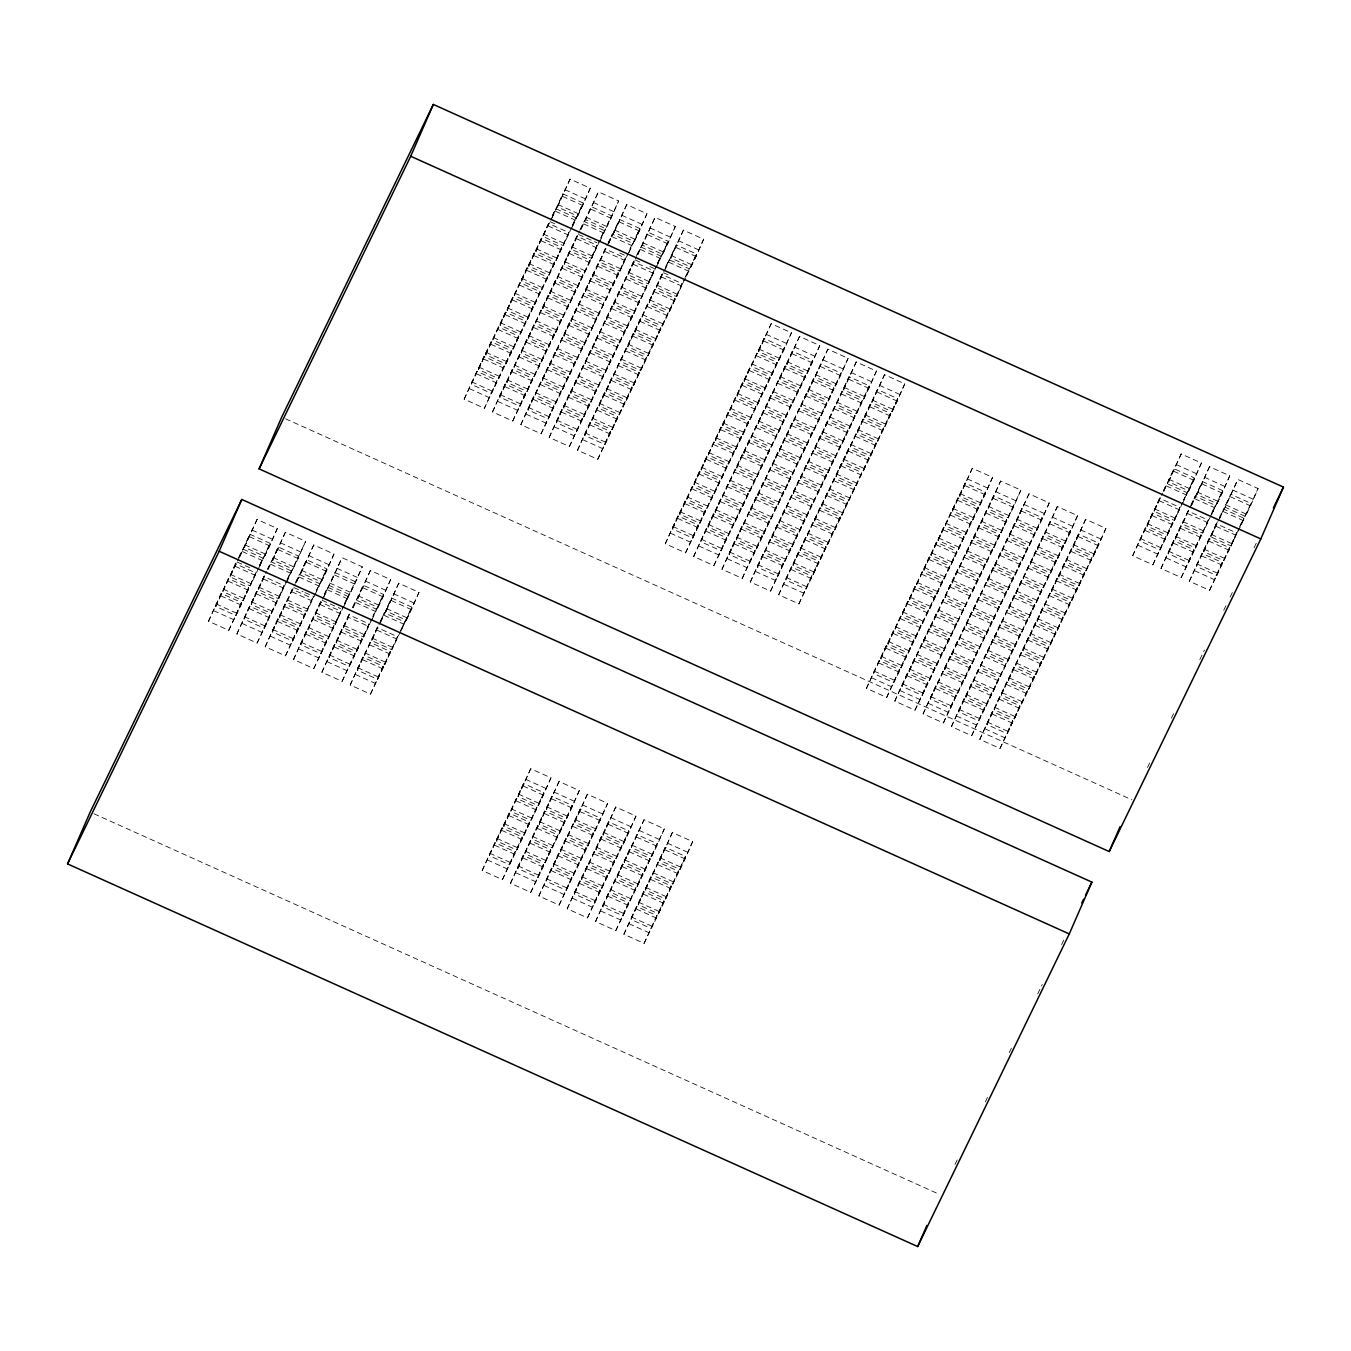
<?xml version="1.0" encoding="UTF-8"?>
<svg xmlns="http://www.w3.org/2000/svg" width="1351" height="1351" viewBox="0 0 1351 1351"><rect width="100%" height="100%" fill="white"/><g stroke="black" fill="none" stroke-linecap="round" stroke-linejoin="round"><path stroke-width="0.75" stroke-dasharray="5 3.75" d="M208.527 621.207L221.192 593.376L241.441 602.495L233.892 619.771L228.775 630.326L208.527 621.207L221.192 593.376M215.704 606.43L228.37 578.6L248.618 587.702L241.069 604.978L235.952 615.532L215.704 606.43L235.547 563.806L255.778 572.925L243.112 600.756L222.881 591.637L235.547 563.806M258.767 567.724L250.29 585.962L230.042 576.86L237.59 559.584M230.042 576.86L238.519 558.622M239.363 556.696L242.707 549.03L262.955 558.132L259.595 565.816M238.891 558.233L249.884 534.236L270.116 543.338L258.311 569.413M239.769 556.781L249.884 534.236M244.379 547.273L257.045 519.443L277.293 528.562L269.744 545.838L264.627 556.392L244.379 547.273L257.045 519.443M228.775 630.326L241.441 602.495M235.952 615.532L248.618 587.702M243.112 600.756L257.838 568.687M259.966 565.427L270.116 543.338M264.627 556.392L277.293 528.562M236.864 633.974L249.53 606.143L269.778 615.245L262.229 632.521L257.112 643.076L236.864 633.974L256.707 591.35L276.955 600.469L264.289 628.299L244.041 619.18L256.707 591.35M251.218 604.404L263.884 576.556L284.115 585.675L276.567 602.951L271.45 613.506L251.218 604.404L263.884 576.556M287.104 580.491L278.627 598.729L258.379 589.61L265.927 572.334M258.379 589.61L266.856 571.372M267.701 569.447L278.222 546.986L298.453 556.105L287.476 580.103M268.106 569.548L278.222 546.986M272.716 560.04L285.382 532.21L305.63 541.312L298.081 558.588L292.964 569.143L272.716 560.04L285.382 532.21M257.112 643.076L269.778 615.245M264.289 628.299L284.115 585.675M278.627 598.729L286.176 581.454M287.932 578.566L291.292 570.882L271.044 561.78L267.633 568.822M286.648 582.18L305.63 541.312M265.201 646.724L277.867 618.893L298.115 627.995L290.566 645.271L285.449 655.843L265.201 646.724L277.867 618.893M272.378 631.93L285.044 604.1L305.292 613.219L297.744 630.495L292.61 641.05L272.378 631.93L285.044 604.1M279.556 617.154L292.221 589.323L312.453 598.425L299.787 626.256L279.556 617.154L294.265 585.101M315.442 593.241L306.964 611.479L286.716 602.36L295.194 584.122M296.038 582.213L299.382 574.53L319.63 583.649L316.218 590.691M296.409 581.825L306.559 559.753L326.79 568.855L314.986 594.93M296.443 582.298L306.559 559.753M301.053 572.79L313.719 544.96L333.967 554.079L326.418 571.338L321.302 581.909L301.053 572.79L313.719 544.96M285.449 655.843L298.115 627.995M292.61 641.05L305.292 613.219M299.787 626.256L314.496 594.204M316.269 591.316L326.79 568.855M321.302 581.909L333.967 554.079M293.539 659.474L306.204 631.643L326.452 640.762L318.904 658.021L313.787 668.593L293.539 659.474L306.204 631.643M300.716 644.697L313.381 616.867L333.629 625.969L320.947 653.8L300.716 644.697L320.559 602.073L340.79 611.192L333.241 628.451L328.124 639.023L307.893 629.904L320.559 602.073M343.779 605.991L335.301 624.23L315.053 615.127L322.602 597.851M315.053 615.127L323.531 596.889M324.375 594.964L327.719 587.28L347.967 596.399L344.606 604.083M323.902 596.5L334.896 572.503L355.127 581.606L344.978 603.694M323.936 596.821L342.056 557.71L362.304 566.829L354.756 584.105L349.639 594.66L329.391 585.54L342.056 557.71M313.787 668.593L326.452 640.762M320.947 653.8L340.79 611.192M335.301 624.23L342.833 606.954M343.323 607.68L362.304 566.829M321.876 672.241L334.541 644.41L354.789 653.512L342.124 681.343L321.876 672.241L334.541 644.41M329.053 657.447L341.719 629.617L361.967 638.736L354.418 655.995L349.284 666.567L329.053 657.447L341.719 629.617M336.213 642.671L348.896 614.823L369.127 623.942L361.578 641.218L356.461 651.773L336.213 642.671L348.896 614.823M372.116 618.758L363.639 636.98L343.39 627.877L350.939 610.601M352.712 607.714L363.233 585.253L383.464 594.372L371.66 620.447M353.118 607.815L363.233 585.253M357.728 598.307L370.394 570.477L390.642 579.579L383.093 596.855L377.976 607.41L357.728 598.307L370.394 570.477M464.17 399.153L476.835 371.322L497.067 380.442L484.401 408.272L464.17 399.153L483.996 356.546L504.244 365.648L484.401 408.272M511.421 350.872L498.755 378.702L478.507 369.583L486.056 352.324L491.173 341.752L511.421 350.872L491.578 393.479L471.33 384.376L483.996 356.546M342.124 681.343L361.967 638.736M478.507 369.583L491.173 341.752M485.685 354.806L498.35 326.976L518.581 336.078L511.033 353.354L505.916 363.909L485.685 354.806L505.51 312.182L525.759 321.302L513.093 349.132L492.845 340.013L505.51 312.182M356.461 651.773L369.127 623.942M363.639 636.98L371.17 619.721M500.022 325.236L512.688 297.389L532.919 306.508L525.387 323.784L520.253 334.339L500.022 325.236L512.688 297.389M372.944 616.833L383.464 594.372M507.182 310.443L519.848 282.612L540.096 291.715L532.547 308.991L527.43 319.545L507.182 310.443L527.025 267.819L547.273 276.938L534.591 304.769L514.359 295.649L527.025 267.819M377.976 607.41L390.642 579.579M521.537 280.873L534.202 253.042L554.434 262.145L546.885 279.421L541.768 289.975L521.537 280.873L534.202 253.042M528.697 266.079L541.363 238.249L561.611 247.368L554.062 264.627L548.945 275.199L528.697 266.079L541.363 238.249M535.874 251.303L548.54 223.455L568.771 232.575L556.105 260.405L535.874 251.303L550.583 219.234M571.76 227.39L563.283 245.629L543.034 236.509L551.512 218.271M552.356 216.346L555.7 208.679L575.948 217.781L572.588 225.465M551.884 217.883L562.877 193.885L583.125 203.005L571.304 229.079M551.917 218.203L562.877 193.885M557.389 206.939L570.054 179.109L590.286 188.211L582.737 205.487L577.62 216.042L557.389 206.939L570.054 179.109M350.213 684.991L362.879 657.16L383.127 666.263L375.578 683.538L370.461 694.11L350.213 684.991L362.879 657.16M357.39 670.197L370.056 642.367L390.304 651.486L382.755 668.762L377.621 679.317L357.39 670.197L377.233 627.59L397.464 636.693L384.799 664.523L364.55 655.421L377.233 627.59M400.453 631.508L391.976 649.747L371.728 640.627L379.276 623.368M371.728 640.627L384.393 612.797L404.641 621.916L401.281 629.583M380.577 622L391.57 598.02L411.802 607.123L399.997 633.197M380.61 622.321L391.57 598.02M386.065 611.057L398.731 583.227L418.979 592.329L411.43 609.605L406.313 620.177L386.065 611.057L398.731 583.227M505.916 363.909L518.581 336.078M513.093 349.132L532.919 306.508M527.43 319.545L540.096 291.715M534.591 304.769L554.434 262.145M548.945 275.199L561.611 247.368M556.105 260.405L570.831 228.353M572.132 227.002L583.125 203.005M577.62 216.042L590.286 188.211M492.507 411.92L505.173 384.089L525.404 393.192L517.872 410.468L512.738 421.022L492.507 411.92L505.173 384.089M499.667 397.126L512.333 369.296L532.581 378.415L525.032 395.674L519.915 406.246L499.667 397.126L512.333 369.296M370.461 694.11L383.127 666.263M506.845 382.35L519.51 354.502L539.758 363.622L527.076 391.452L506.845 382.35L526.687 339.726L546.919 348.828L539.37 366.104L534.253 376.676L514.022 367.556L526.687 339.726M377.621 679.317L390.304 651.486M521.182 352.763L533.848 324.932L554.096 334.052L546.547 351.328L541.43 361.882L521.182 352.763L533.848 324.932M384.799 664.523L399.508 632.471M528.359 337.986L541.025 310.156L561.256 319.258L553.724 336.534L548.59 347.089L528.359 337.986L548.185 295.362L568.433 304.482L555.768 332.312L535.52 323.193L548.185 295.362M401.652 629.194L411.802 607.123M406.313 620.177L418.979 592.329M542.697 308.416L555.362 280.586L575.61 289.688L568.062 306.964L562.928 317.519L542.697 308.416L555.362 280.586M549.874 293.623L562.54 265.792L582.771 274.895L575.222 292.171L570.105 302.742L549.874 293.623L569.7 250.999L589.948 260.118L577.282 287.949L557.034 278.83L569.7 250.999M564.211 264.053L576.877 236.222L597.108 245.325L589.576 262.601L584.443 273.155L564.211 264.053L576.877 236.222M600.097 240.14L591.62 258.379L571.372 249.259L578.92 232M571.372 249.259L579.849 231.021M580.694 229.113L591.214 206.652L611.463 215.755L601.296 237.827M581.116 229.197L598.392 191.859L618.623 200.978L611.074 218.237L605.957 228.809L585.726 219.689L598.392 191.859M512.738 421.022L525.404 393.192M519.915 406.246L532.581 378.415M527.076 391.452L546.919 348.828M541.43 361.882L554.096 334.052M548.59 347.089L561.256 319.258M555.768 332.312L575.61 289.688M570.105 302.742L582.771 274.895M577.282 287.949L597.108 245.325M591.62 258.379L599.168 241.103M600.925 238.215L604.285 230.548L584.037 221.429L579.782 230.227M599.641 241.829L618.623 200.978M520.844 424.67L533.51 396.839L553.741 405.959L546.209 423.218L541.075 433.789L520.844 424.67L533.51 396.839M528.005 409.893L540.67 382.046L560.918 391.165L548.253 418.996L528.005 409.893L547.847 367.269L568.095 376.372L560.547 393.648L555.413 404.202L535.182 395.1L547.847 367.269M542.359 380.306L555.025 352.476L575.256 361.595L567.707 378.854L562.59 389.426L542.359 380.306L555.025 352.476M549.519 365.53L562.185 337.699L582.433 346.802L569.767 374.632L549.519 365.53L569.362 322.906L589.593 332.025L582.061 349.284L576.928 359.856L556.696 350.736L569.362 322.906M563.857 335.96L576.522 308.112L596.77 317.232L589.222 334.508L584.105 345.062L563.857 335.96L576.522 308.112M571.034 321.166L583.7 293.336L603.948 302.438L591.265 330.286L571.034 321.166L585.743 289.114L590.877 278.542L611.108 287.662L591.265 330.286M618.285 272.868L605.62 300.699L585.371 291.596L592.92 274.321L598.037 263.766L618.285 272.868L598.442 315.492L578.211 306.373L590.877 278.542M585.371 291.596L598.037 263.766M592.549 276.803L605.214 248.972L625.445 258.092L617.914 275.351L612.78 285.922L592.549 276.803L607.258 244.751M628.435 252.89L619.957 271.129L599.709 262.026L612.375 234.179L632.623 243.298L628.35 252.097M608.558 243.4L619.552 219.402L639.8 228.505L627.979 254.579M608.592 243.72L619.552 219.402M614.046 232.44L626.729 204.609L646.96 213.728L639.411 231.004L634.295 241.559L614.046 232.44L626.729 204.609M541.075 433.789L553.741 405.959M548.253 418.996L568.095 376.372M562.59 389.426L575.256 361.595M569.767 374.632L589.593 332.025M584.105 345.062L596.77 317.232M612.78 285.922L625.445 258.092M619.957 271.129L627.506 253.853M628.806 252.502L639.8 228.505M634.295 241.559L646.96 213.728M549.182 437.42L561.847 409.589L582.078 418.709L569.413 446.539L549.182 437.42L561.847 409.589M556.342 422.643L569.007 394.813L589.256 403.915L581.707 421.191L576.59 431.746L556.342 422.643L569.007 394.813M563.519 407.85L576.185 380.019L596.433 389.139L588.884 406.398L583.75 416.969L563.519 407.85L576.185 380.019M570.696 393.073L583.362 365.243L603.593 374.345L590.927 402.176L570.696 393.073L590.522 350.449L610.77 359.552L603.221 376.828L598.105 387.399L577.856 378.28L590.522 350.449M585.034 363.487L597.699 335.656L617.931 344.775L610.399 362.051L605.265 372.606L585.034 363.487L597.699 335.656M592.194 348.71L604.86 320.879L625.108 329.982L612.442 357.812L592.194 348.71L612.037 306.086L632.285 315.205L624.736 332.464L619.602 343.036L599.371 333.917L612.037 306.086M606.531 319.14L619.214 291.309L639.445 300.412L631.896 317.688L626.78 328.242L606.531 319.14L619.214 291.309M613.709 304.347L626.374 276.516L646.622 285.635L633.957 313.466L613.709 304.347L633.551 261.722L653.783 270.842L646.251 288.118L641.117 298.672L620.886 289.57L633.551 261.722M656.772 265.657L648.294 283.879L628.046 274.777L635.595 257.501M628.046 274.777L636.524 256.538M637.368 254.613L640.712 246.946L660.96 256.048L657.599 263.732M637.74 254.224L647.889 232.152L668.137 241.272L656.316 267.346M637.79 254.714L655.066 217.376L675.297 226.478L667.749 243.754L662.632 254.309L642.384 245.206L655.066 217.376M569.413 446.539L589.256 403.915M583.75 416.969L596.433 389.139M590.927 402.176L610.77 359.552M605.265 372.606L617.931 344.775M612.442 357.812L632.285 315.205M626.78 328.242L639.445 300.412M633.957 313.466L653.783 270.842M648.294 283.879L655.843 266.62M657.971 263.344L668.137 241.272M662.632 254.309L675.297 226.478M577.519 450.187L590.184 422.356L610.416 431.459L602.884 448.735L597.75 459.289L577.519 450.187L590.184 422.356M584.679 435.394L597.345 407.563L617.593 416.682L610.044 433.941L604.927 444.513L584.679 435.394L604.522 392.769L624.77 401.889L612.087 429.719L591.856 420.617L604.522 392.769M599.017 405.824L611.699 377.993L631.93 387.095L624.382 404.371L619.265 414.943L599.017 405.824L611.699 377.993M606.194 391.03L618.859 363.199L639.107 372.319L631.559 389.578L626.442 400.149L606.194 391.03L626.037 348.423L646.268 357.525L633.602 385.356L613.371 376.254L633.197 333.629L653.445 342.749L645.896 360.008L640.779 370.579L620.531 361.46L633.197 333.629M627.708 346.683L640.374 318.836L660.622 327.955L653.073 345.231L647.94 355.786L627.708 346.683L640.374 318.836M634.869 331.89L647.551 304.059L667.782 313.162L655.117 341.009L634.869 331.89L654.711 289.266L674.96 298.385L667.411 315.661L662.294 326.216L642.046 317.097L654.711 289.266M649.223 302.32L661.889 274.489L682.12 283.592L674.588 300.868L669.454 311.422L649.223 302.32L661.889 274.489M685.109 278.407L676.631 296.646L656.383 287.527L663.932 270.268M656.383 287.527L676.226 244.919L696.474 254.022L684.653 280.096M665.266 269.221L676.226 244.919M670.721 257.957L683.403 230.126L703.635 239.228L696.086 256.504L690.969 267.076L670.721 257.957L683.403 230.126M597.75 459.289L610.416 431.459M604.927 444.513L617.593 416.682M612.087 429.719L631.93 387.095M626.442 400.149L639.107 372.319M633.602 385.356L653.445 342.749M647.94 355.786L660.622 327.955M655.117 341.009L674.96 298.385M669.454 311.422L682.12 283.592M676.631 296.646L684.18 279.37M685.936 276.482L696.474 254.022M690.969 267.076L703.635 239.228M482.189 870.5L494.854 842.669L515.103 851.772L502.437 879.602L482.189 870.5L502.032 827.876L522.263 836.995L514.731 854.254L509.597 864.826L489.366 855.707L502.032 827.876M496.526 840.93L509.192 813.082L529.44 822.202L521.891 839.478L516.774 850.032L496.526 840.93L509.192 813.082M503.703 826.136L516.369 798.306L536.617 807.408L523.952 835.256L503.703 826.136L523.546 783.512L543.778 792.632L536.229 809.908L531.112 820.462L510.881 811.343L523.546 783.512M518.041 796.566L530.707 768.736L550.955 777.838L543.406 795.114L538.289 805.669L518.041 796.566L530.707 768.736M502.437 879.602L522.263 836.995M516.774 850.032L529.44 822.202M523.952 835.256L543.778 792.632M538.289 805.669L550.955 777.838M510.526 883.25L523.192 855.419L543.44 864.539L535.891 881.798L530.774 892.369L510.526 883.25L523.192 855.419M517.703 868.473L530.369 840.626L550.6 849.745L543.068 867.021L537.934 877.576L517.703 868.473L537.529 825.849L557.777 834.952L545.112 862.782L524.864 853.68L544.706 811.056L564.954 820.175L557.406 837.434L552.272 848.006L532.041 838.887L544.706 811.056M539.218 824.11L551.884 796.279L572.115 805.382L564.566 822.658L559.449 833.212L539.218 824.11L551.884 796.279M546.378 809.317L559.044 781.486L579.292 790.605L571.743 807.864L566.626 818.436L546.378 809.317L559.044 781.486M665.3 543.744L677.966 515.913L698.214 525.015L690.665 542.291L685.548 552.846L665.3 543.744L677.966 515.913M672.477 528.95L685.143 501.12L705.374 510.239L697.842 527.498L692.708 538.07L672.477 528.95L685.143 501.12M679.637 514.174L692.303 486.343L712.551 495.445L699.886 523.276L679.637 514.174L699.48 471.55L719.728 480.669L712.18 497.928L707.046 508.5L686.815 499.38L699.48 471.55M693.992 484.604L706.657 456.756L726.889 465.875L719.34 483.151L714.223 493.706L693.992 484.604L706.657 456.756M701.152 469.81L713.818 441.98L734.066 451.082L721.4 478.913L701.152 469.81L720.995 427.186L741.226 436.305L733.694 453.564L728.561 464.136L708.329 455.017L720.995 427.186M715.49 440.24L728.155 412.41L748.403 421.512L740.855 438.788L735.738 449.343L715.49 440.24L728.155 412.41M722.667 425.447L735.332 397.616L755.581 406.735L742.898 434.566L722.667 425.447L742.51 382.823L762.741 391.942L755.192 409.218L750.075 419.773L729.844 410.67L742.51 382.823M737.004 395.877L749.67 368.046L769.918 377.149L762.369 394.424L757.252 404.996L737.004 395.877L749.67 368.046M744.181 381.083L756.847 353.253L777.078 362.372L769.546 379.648L764.413 390.203L744.181 381.083L764.007 338.476L784.255 347.579L771.59 375.409L751.342 366.307L764.007 338.476M758.519 351.513L771.185 323.683L791.433 332.802L783.884 350.061L778.75 360.633L758.519 351.513L771.185 323.683M530.774 892.369L543.44 864.539M537.934 877.576L550.6 849.745M545.112 862.782L564.954 820.175M559.449 833.212L572.115 805.382M566.626 818.436L579.292 790.605M685.548 552.846L698.214 525.015M692.708 538.07L705.374 510.239M699.886 523.276L719.728 480.669M714.223 493.706L726.889 465.875M538.863 896L551.529 868.169L571.777 877.289L564.228 894.565L559.111 905.119L538.863 896L558.706 853.393L578.937 862.495L566.272 890.326L546.04 881.224L558.706 853.393M721.4 478.913L741.226 436.305M553.201 866.43L565.866 838.599L586.114 847.719L578.566 864.978L573.449 875.549L553.201 866.43L565.866 838.599M735.738 449.343L748.403 421.512M560.378 851.654L573.044 823.823L593.292 832.925L585.743 850.201L580.609 860.756L560.378 851.654L580.221 809.029L600.452 818.132L587.786 845.979L567.555 836.86L580.221 809.029M742.898 434.566L762.741 391.942M574.715 822.067L587.381 794.236L607.629 803.355L600.08 820.631L594.964 831.186L574.715 822.067L587.381 794.236M757.252 404.996L769.918 377.149M764.413 390.203L777.078 362.372M771.59 375.409L791.433 332.802M693.637 556.494L706.303 528.663L726.551 537.782L719.002 555.041L713.885 565.613L693.637 556.494L713.48 513.887L733.711 522.989L721.046 550.82L700.814 541.717L713.48 513.887M707.975 526.924L720.64 499.093L740.888 508.196L733.34 525.471L728.223 536.043L707.975 526.924L720.64 499.093M715.152 512.13L727.817 484.3L748.066 493.419L740.517 510.695L735.383 521.25L715.152 512.13L734.995 469.523L755.226 478.626L742.56 506.456L722.329 497.354L742.155 454.73L762.403 463.849L754.854 481.108L749.737 491.68L729.489 482.56L742.155 454.73M736.667 467.784L749.332 439.953L769.563 449.056L762.032 466.331L756.898 476.886L736.667 467.784L749.332 439.953M743.827 452.99L756.492 425.16L776.741 434.262L764.075 462.11L743.827 452.99L763.67 410.366L783.918 419.486L776.369 436.761L771.235 447.316L751.004 438.214L763.67 410.366M758.164 423.42L770.847 395.59L791.078 404.692L783.529 421.968L778.412 432.523L758.164 423.42L770.847 395.59M765.341 408.627L778.007 380.796L798.255 389.915L785.59 417.746L765.341 408.627L785.184 366.02L805.416 375.122L797.884 392.398L792.75 402.953L772.519 393.85L785.184 366.02M779.679 379.057L792.345 351.226L812.593 360.345L805.044 377.604L799.927 388.176L779.679 379.057L792.345 351.226M786.856 364.28L799.522 336.433L819.77 345.552L812.221 362.828L807.087 373.383L786.856 364.28L799.522 336.433M559.111 905.119L571.777 877.289M566.272 890.326L586.114 847.719M580.609 860.756L593.292 832.925M587.786 845.979L607.629 803.355M713.885 565.613L726.551 537.782M721.046 550.82L740.888 508.196M735.383 521.25L748.066 493.419M567.2 908.767L579.866 880.936L600.114 890.039L592.565 907.315L587.449 917.869L567.2 908.767L579.866 880.936M742.56 506.456L762.403 463.849M574.378 893.974L587.043 866.143L607.274 875.262L599.743 892.521L594.609 903.093L574.378 893.974L587.043 866.143M756.898 476.886L769.563 449.056M581.538 879.197L594.204 851.35L614.452 860.469L606.903 877.745L601.786 888.299L581.538 879.197L601.381 836.573L621.629 845.675L608.946 873.523L588.715 864.404L601.381 836.573M764.075 462.11L783.918 419.486M595.892 849.61L608.558 821.78L628.789 830.899L621.24 848.158L616.124 858.729L595.892 849.61L608.558 821.78M778.412 432.523L791.078 404.692M603.053 834.834L615.718 807.003L635.966 816.105L628.418 833.381L623.301 843.936L603.053 834.834L615.718 807.003M785.59 417.746L805.416 375.122M799.927 388.176L812.593 360.345M807.087 373.383L819.77 345.552M721.974 569.261L734.64 541.413L754.888 550.533L742.223 578.363L721.974 569.261L734.64 541.413M729.152 554.467L741.817 526.637L762.048 535.739L754.517 553.015L749.383 563.57L729.152 554.467L741.817 526.637M736.312 539.674L748.978 511.843L769.226 520.962L761.677 538.222L756.56 548.793L736.312 539.674L756.155 497.067L776.403 506.169L763.72 534L743.489 524.897L756.155 497.067M750.649 510.104L763.332 482.273L783.563 491.392L776.014 508.651L770.897 519.223L750.649 510.104L763.332 482.273M757.827 495.327L770.492 467.48L790.74 476.599L783.192 493.875L778.075 504.43L757.827 495.327L777.669 452.703L797.901 461.806L785.235 489.653L765.004 480.534L777.669 452.703M772.164 465.74L784.83 437.91L805.078 447.029L797.529 464.305L792.412 474.86L772.164 465.74L784.83 437.91M779.341 450.964L792.007 423.133L812.255 432.236L804.706 449.511L799.572 460.066L779.341 450.964L792.007 423.133M786.502 436.17L799.184 408.34L819.415 417.459L806.75 445.29L786.502 436.17L806.344 393.563L826.592 402.666L819.044 419.941L813.927 430.496L793.679 421.394L806.344 393.563M800.856 406.6L813.522 378.77L833.753 387.872L826.221 405.148L821.087 415.72L800.856 406.6L813.522 378.77M808.016 391.807L820.682 363.976L840.93 373.096L828.264 400.926L808.016 391.807L827.859 349.2L848.107 358.302L840.558 375.578L835.425 386.133L815.193 377.03L827.859 349.2M587.449 917.869L600.114 890.039M594.609 903.093L607.274 875.262M601.786 888.299L614.452 860.469M608.946 873.523L628.789 830.899M623.301 843.936L635.966 816.105M742.223 578.363L762.048 535.739M756.56 548.793L769.226 520.962M763.72 534L783.563 491.392M595.538 921.517L608.203 893.687L628.451 902.789L620.903 920.065L615.786 930.636L595.538 921.517L608.203 893.687M778.075 504.43L790.74 476.599M602.715 906.724L615.38 878.893L635.612 888.012L622.946 915.843L602.715 906.724L622.541 864.116L642.789 873.219L635.24 890.495L630.123 901.049L609.875 891.947L622.541 864.116M785.235 489.653L805.078 447.029M617.052 877.154L629.718 849.323L649.966 858.442L642.417 875.701L637.284 886.273L617.052 877.154L629.718 849.323M799.572 460.066L812.255 432.236M624.213 862.377L636.895 834.546L657.126 843.649L644.461 871.479L624.213 862.377L644.055 819.753L664.304 828.872L656.755 846.131L651.638 856.703L631.39 847.584L644.055 819.753M806.75 445.29L826.592 402.666M821.087 415.72L833.753 387.872M828.264 400.926L848.107 358.302M750.312 582.011L762.977 554.18L783.225 563.283L775.677 580.558L770.56 591.113L750.312 582.011L762.977 554.18M757.489 567.217L770.154 539.387L790.386 548.506L777.72 576.337L757.489 567.217L777.315 524.61L797.563 533.713L790.014 550.988L784.897 561.543L764.649 552.441L777.315 524.61M771.826 537.647L784.492 509.817L804.74 518.919L797.191 536.195L792.058 546.767L771.826 537.647L784.492 509.817M778.987 522.871L791.669 495.023L811.9 504.143L804.352 521.418L799.235 531.973L778.987 522.871L798.829 480.247L819.078 489.349L806.412 517.18L786.164 508.077L798.829 480.247M793.341 493.284L806.007 465.453L826.238 474.573L818.706 491.832L813.572 502.403L793.341 493.284L806.007 465.453M800.501 478.507L813.167 450.677L833.415 459.779L825.866 477.055L820.749 487.61L800.501 478.507L820.344 435.883L840.592 445.003L827.91 472.833L807.678 463.714L820.344 435.883M814.839 448.937L827.521 421.09L847.752 430.209L840.204 447.485L835.087 458.04L814.839 448.937L827.521 421.09M822.016 434.144L834.682 406.313L854.93 415.416L847.381 432.692L842.264 443.246L822.016 434.144L841.859 391.52L862.09 400.639L849.424 428.47L829.193 419.35L849.019 376.743L869.267 385.846L861.718 403.122L856.602 413.676L836.353 404.574L849.019 376.743M843.531 389.78L856.196 361.95L876.444 371.069L868.896 388.328L863.762 398.9L843.531 389.78L856.196 361.95M615.786 930.636L628.451 902.789M622.946 915.843L642.789 873.219M637.284 886.273L649.966 858.442M644.461 871.479L664.304 828.872M770.56 591.113L783.225 563.283M777.72 576.337L797.563 533.713M792.058 546.767L804.74 518.919M799.235 531.973L811.9 504.143M623.875 934.267L636.541 906.437L656.789 915.556L644.123 943.386L623.875 934.267L643.718 891.66L663.949 900.762L656.417 918.038L651.283 928.593L631.052 919.491L643.718 891.66M806.412 517.18L826.238 474.573M638.212 904.697L650.878 876.867L671.126 885.986L663.577 903.245L658.461 913.816L638.212 904.697L650.878 876.867M820.749 487.61L833.415 459.779M645.39 889.921L658.055 862.073L678.303 871.192L665.621 899.023L645.39 889.921L665.232 847.297L685.464 856.399L677.915 873.675L672.798 884.246L652.55 875.127L665.232 847.297M827.91 472.833L847.752 430.209M659.727 860.334L672.393 832.503L692.641 841.622L685.092 858.898L679.975 869.453L659.727 860.334L672.393 832.503M842.264 443.246L854.93 415.416M849.424 428.47L869.267 385.846M863.762 398.9L876.444 371.069M778.649 594.761L791.314 566.93L811.563 576.05L798.897 603.88L778.649 594.761L798.492 552.137L818.723 561.256L811.191 578.532L806.057 589.087L785.826 579.984L798.492 552.137M792.986 565.191L805.652 537.36L825.9 546.463L818.351 563.739L813.234 574.31L792.986 565.191L805.652 537.36M800.164 550.397L812.829 522.567L833.077 531.686L820.395 559.517L800.164 550.397L820.006 507.79L840.238 516.893L832.689 534.169L827.572 544.723L807.324 535.621L820.006 507.79M814.501 520.827L827.167 492.997L847.415 502.116L839.866 519.375L834.749 529.947L814.501 520.827L827.167 492.997M821.678 506.051L834.344 478.22L854.575 487.323L841.909 515.153L821.678 506.051L836.387 473.981L841.504 463.427L861.752 472.529L841.909 515.153M868.929 457.753L856.247 485.583L836.016 476.464L843.564 459.205L848.681 448.633L868.929 457.753L849.087 500.377L828.838 491.257L841.504 463.427M836.016 476.464L848.681 448.633M843.176 461.687L855.859 433.857L876.09 442.959L868.541 460.235L863.424 470.79L843.176 461.687L863.019 419.063L883.267 428.183L870.601 456.013L850.353 446.894L863.019 419.063M857.53 432.117L870.196 404.287L890.427 413.389L882.878 430.665L877.762 441.22L857.53 432.117L870.196 404.287M864.691 417.324L877.356 389.493L897.604 398.596L890.056 415.872L884.939 426.443L864.691 417.324L884.533 374.7L904.765 383.819L897.233 401.095L892.099 411.65L871.868 402.547L884.533 374.7M644.123 943.386L663.949 900.762M658.461 913.816L671.126 885.986M665.621 899.023L685.464 856.399M679.975 869.453L692.641 841.622M798.897 603.88L818.723 561.256M813.234 574.31L825.9 546.463M820.395 559.517L840.238 516.893M834.749 529.947L847.415 502.116M863.424 470.79L876.09 442.959M870.601 456.013L890.427 413.389M884.939 426.443L897.604 398.596M892.099 411.65L904.765 383.819M866.447 688.318L879.113 660.487L899.344 669.606L886.678 697.437L866.447 688.318L886.273 645.71L906.521 654.813L898.972 672.089L893.855 682.643L873.607 673.541L886.273 645.71M880.784 658.748L893.45 630.917L913.681 640.036L906.149 657.295L901.016 667.867L880.784 658.748L893.45 630.917M887.945 643.971L900.61 616.124L920.858 625.243L913.31 642.519L908.193 653.073L887.945 643.971L907.788 601.347L928.036 610.449L915.353 638.28L895.122 629.178L907.788 601.347M902.299 614.384L914.965 586.554L935.196 595.673L927.647 612.932L922.53 623.503L902.299 614.384L914.965 586.554M909.459 599.608L922.125 571.777L942.373 580.879L934.824 598.155L929.708 608.71L909.459 599.608L929.302 556.984L949.533 566.103L936.868 593.933L916.637 584.814L929.302 556.984M923.797 570.038L936.463 542.19L956.711 551.309L949.162 568.585L944.045 579.14L923.797 570.038L936.463 542.19M930.974 555.244L943.64 527.414L963.888 536.516L956.339 553.792L951.205 564.363L930.974 555.244L943.64 527.414M938.134 540.451L950.817 512.62L971.048 521.739L958.383 549.57L938.134 540.451L957.977 497.844L978.225 506.946L970.677 524.222L965.56 534.776L945.312 525.674L957.977 497.844M952.489 510.881L965.154 483.05L985.386 492.169L977.854 509.428L972.72 520L952.489 510.881L965.154 483.05M959.649 496.104L972.315 468.273L992.563 477.376L985.014 494.652L979.897 505.206L959.649 496.104L972.315 468.273M886.678 697.437L906.521 654.813M901.016 667.867L913.681 640.036M908.193 653.073L920.858 625.243M915.353 638.28L935.196 595.673M929.708 608.71L942.373 580.879M936.868 593.933L956.711 551.309M951.205 564.363L963.888 536.516M958.383 549.57L978.225 506.946M972.72 520L985.386 492.169M979.897 505.206L992.563 477.376M894.784 701.085L907.45 673.254L927.681 682.356L920.132 699.632L915.015 710.187L894.784 701.085L907.45 673.254M901.944 686.291L914.61 658.461L934.858 667.563L927.31 684.839L922.193 695.41L901.944 686.291L914.61 658.461M909.122 671.498L921.787 643.667L942.019 652.786L929.353 680.617L909.122 671.498L928.948 628.89L949.196 637.993L941.647 655.269L936.53 665.823L916.282 656.721L928.948 628.89M923.459 641.928L936.125 614.097L956.373 623.216L948.824 640.475L943.69 651.047L923.459 641.928L936.125 614.097M930.619 627.151L943.302 599.32L963.533 608.423L950.868 636.253L930.619 627.151L950.462 584.527L970.71 593.646L950.868 636.253M977.871 578.853L965.205 606.683L944.974 597.581L952.506 580.305L957.639 569.734L977.871 578.853L958.045 621.477L937.797 612.358L950.462 584.527M944.974 597.581L957.639 569.734M952.134 582.788L964.8 554.957L985.048 564.059L977.499 581.335L972.382 591.89L952.134 582.788L971.977 540.164L992.225 549.283L979.543 577.113L959.311 567.994L971.977 540.164M966.472 553.218L979.154 525.387L999.385 534.489L991.837 551.765L986.72 562.32L966.472 553.218L979.154 525.387M973.649 538.424L986.314 510.594L1006.563 519.713L999.014 536.972L993.897 547.543L973.649 538.424L993.492 495.8L1013.723 504.919L1001.057 532.75L980.826 523.648L1000.652 481.024L1020.9 490.126L1013.351 507.402L1008.234 517.973L987.986 508.854L1000.652 481.024M915.015 710.187L927.681 682.356M922.193 695.41L934.858 667.563M929.353 680.617L949.196 637.993M943.69 651.047L956.373 623.216M972.382 591.89L985.048 564.059M979.543 577.113L999.385 534.489M993.897 547.543L1006.563 519.713M1001.057 532.75L1020.9 490.126M923.105 713.835L935.787 686.004L956.018 695.106L948.47 712.382L943.353 722.954L923.105 713.835L935.787 686.004M930.282 699.041L942.947 671.211L963.195 680.33L950.53 708.16L930.282 699.041L950.125 656.434L970.356 665.536L962.824 682.812L957.69 693.367L937.459 684.265L950.125 656.434M944.619 669.471L957.285 641.641L977.533 650.76L969.984 668.019L964.867 678.59L944.619 669.471L957.285 641.641M951.796 654.695L964.462 626.847L984.71 635.966L972.028 663.797L951.796 654.695L971.639 612.071L991.87 621.173L984.322 638.449L979.205 649.02L958.957 639.901L971.639 612.071M966.134 625.108L978.799 597.277L999.048 606.396L991.499 623.672L986.382 634.227L966.134 625.108L978.799 597.277M973.311 610.331L985.977 582.501L1006.208 591.603L993.542 619.433L973.311 610.331L993.137 567.707L1013.385 576.826L1005.836 594.085L1000.719 604.657L980.471 595.538L993.137 567.707M987.649 580.761L1000.314 552.931L1020.562 562.033L1013.014 579.309L1007.88 589.863L987.649 580.761L1000.314 552.931M994.809 565.968L1007.491 538.137L1027.723 547.239L1020.174 564.515L1015.057 575.087L994.809 565.968L1014.652 523.344L1034.9 532.463L1022.234 560.293L1001.986 551.174L1014.652 523.344M1009.163 536.398L1021.829 508.567L1042.06 517.669L1034.511 534.945L1029.394 545.5L1009.163 536.398L1021.829 508.567M1016.324 521.604L1028.989 493.774L1049.237 502.893L1041.689 520.152L1036.572 530.723L1016.324 521.604L1028.989 493.774M943.353 722.954L956.018 695.106M950.53 708.16L970.356 665.536M964.867 678.59L977.533 650.76M972.028 663.797L991.87 621.173M986.382 634.227L999.048 606.396M993.542 619.433L1013.385 576.826M1007.88 589.863L1020.562 562.033M1015.057 575.087L1027.723 547.239M1022.234 560.293L1042.06 517.669M1036.572 530.723L1049.237 502.893M951.442 726.585L964.124 698.754L984.355 707.873L971.69 735.704L951.442 726.585L964.124 698.754M958.619 711.808L971.285 683.978L991.533 693.08L983.984 710.356L978.867 720.91L958.619 711.808L971.285 683.978M965.796 697.015L978.462 669.184L998.693 678.303L991.161 695.562L986.027 706.134L965.796 697.015L985.622 654.391L1005.87 663.51L993.205 691.34L972.956 682.238L992.799 639.614L1013.047 648.716L1005.499 665.992L1000.365 676.547L980.134 667.445L992.799 639.614M987.294 652.651L999.976 624.821L1020.208 633.94L1012.659 651.199L1007.542 661.77L987.294 652.651L999.976 624.821M994.471 637.875L1007.137 610.044L1027.385 619.146L1014.719 646.977L994.471 637.875L1014.314 595.251L1034.545 604.37L1026.996 621.629L1021.88 632.2L1001.648 623.081L1014.314 595.251M1008.809 608.305L1021.474 580.457L1041.722 589.576L1034.174 606.852L1029.057 617.407L1008.809 608.305L1021.474 580.457M1015.986 593.511L1028.651 565.681L1048.9 574.783L1036.217 602.63L1015.986 593.511L1035.829 550.887L1056.06 560.006L1048.511 577.265L1043.394 587.837L1023.146 578.718L1035.829 550.887M1030.323 563.941L1042.989 536.111L1063.237 545.213L1055.688 562.489L1050.571 573.044L1030.323 563.941L1042.989 536.111M1037.5 549.148L1050.166 521.317L1070.397 530.436L1062.849 547.695L1057.732 558.267L1037.5 549.148L1057.326 506.541L1077.574 515.643L1070.026 532.919L1064.909 543.474L1044.661 534.371L1057.326 506.541M971.69 735.704L991.533 693.08M986.027 706.134L998.693 678.303M993.205 691.34L1013.047 648.716M1007.542 661.77L1020.208 633.94M1014.719 646.977L1034.545 604.37M1029.057 617.407L1041.722 589.576M1036.217 602.63L1056.06 560.006M1050.571 573.044L1063.237 545.213M1057.732 558.267L1070.397 530.436M1064.909 543.474L1077.574 515.643M979.779 739.352L992.461 711.504L1012.693 720.623L1005.144 737.899L1000.027 748.454L979.779 739.352L992.461 711.504M986.956 724.558L999.622 696.728L1019.87 705.83L1012.321 723.106L1007.204 733.677L986.956 724.558L1006.799 681.934L1027.03 691.053L1014.365 718.884L994.133 709.765L1006.799 681.934M1001.294 694.988L1013.959 667.158L1034.207 676.26L1026.659 693.536L1021.542 704.091L1001.294 694.988L1013.959 667.158M1008.471 680.195L1021.136 652.364L1041.385 661.483L1033.836 678.742L1028.702 689.314L1008.471 680.195L1028.314 637.588L1048.545 646.69L1035.879 674.521L1015.631 665.418L1028.314 637.588M1022.808 650.625L1035.474 622.794L1055.722 631.896L1048.173 649.172L1043.056 659.744L1022.808 650.625L1035.474 622.794M1029.986 635.831L1042.651 608.001L1062.882 617.12L1055.334 634.396L1050.217 644.951L1029.986 635.831L1042.651 608.001M1037.146 621.055L1049.811 593.224L1070.06 602.326L1057.394 630.157L1037.146 621.055L1056.989 578.431L1077.22 587.55L1069.688 604.809L1064.554 615.38L1044.323 606.261L1056.989 578.431M1051.483 591.485L1064.166 563.654L1084.397 572.756L1076.848 590.032L1071.731 600.587L1051.483 591.485L1064.166 563.654M1058.66 576.691L1071.326 548.861L1091.574 557.98L1078.909 585.81L1058.66 576.691L1078.503 534.067L1098.735 543.186L1091.186 560.462L1086.069 571.017L1065.838 561.915L1078.503 534.067M1072.998 547.121L1085.664 519.291L1105.912 528.393L1098.363 545.669L1093.246 556.224L1072.998 547.121L1085.664 519.291M1000.027 748.454L1012.693 720.623M1007.204 733.677L1019.87 705.83M1014.365 718.884L1034.207 676.26M1028.702 689.314L1041.385 661.483M1035.879 674.521L1055.722 631.896M1050.217 644.951L1062.882 617.12M1057.394 630.157L1077.22 587.55M1071.731 600.587L1084.397 572.756M1078.909 585.81L1098.735 543.186M1093.246 556.224L1105.912 528.393M1132.662 555.7L1145.327 527.869L1165.558 536.972L1152.893 564.802L1132.662 555.7L1152.487 513.076L1172.736 522.195L1165.187 539.454L1160.07 550.026L1139.822 540.907L1152.487 513.076M1146.999 526.13L1159.665 498.299L1179.896 507.402L1172.364 524.678L1167.23 535.232L1146.999 526.13L1159.665 498.299M1182.885 502.217L1174.407 520.456L1154.159 511.337L1161.708 494.061M1154.159 511.337L1162.637 493.098M1163.481 491.19L1174.002 468.713L1194.25 477.832L1182.429 503.906M1163.903 491.274L1174.002 468.713M1168.514 481.767L1181.179 453.936L1201.411 463.038L1193.862 480.314L1188.745 490.886L1168.514 481.767L1181.179 453.936M1152.893 564.802L1172.736 522.195M1167.23 535.232L1179.896 507.402M1174.407 520.456L1181.956 503.18M1183.712 500.292L1194.25 477.832M1188.745 490.886L1201.411 463.038M1160.999 568.45L1173.664 540.62L1193.896 549.739L1186.347 566.998L1181.23 577.569L1160.999 568.45L1173.664 540.62M1168.159 553.674L1180.825 525.843L1201.073 534.945L1193.524 552.221L1188.407 562.776L1168.159 553.674L1180.825 525.843M1175.336 538.88L1188.002 511.05L1208.233 520.152L1195.567 547.999L1175.336 538.88L1190.045 506.828M1211.222 514.967L1202.745 533.206L1182.497 524.104L1195.162 496.256L1215.41 505.375L1212.05 513.042M1191.346 505.477L1202.339 481.48L1222.587 490.582L1210.766 516.656M1191.379 505.781L1202.339 481.48M1196.851 494.517L1209.517 466.686L1229.748 475.805L1222.199 493.064L1217.082 503.636L1196.851 494.517L1209.517 466.686M1181.23 577.569L1193.896 549.739M1188.407 562.776L1201.073 534.945M1195.567 547.999L1210.293 515.93M1212.421 512.671L1222.587 490.582M1217.082 503.636L1229.748 475.805M1189.336 581.217L1202.002 553.37L1222.233 562.489L1214.684 579.765L1209.567 590.319L1189.336 581.217L1209.162 538.593L1229.41 547.695L1216.744 575.543L1196.496 566.424L1209.162 538.593M1203.673 551.63L1216.339 523.8L1236.57 532.919L1229.038 550.195L1223.905 560.749L1203.673 551.63L1216.339 523.8M1219.244 517.821L1223.499 509.023L1243.747 518.125L1231.082 545.956L1210.834 536.854L1218.382 519.578M1210.834 536.854L1230.677 494.23L1250.925 503.349L1239.931 527.329M1219.717 518.548L1237.854 479.453L1258.085 488.555L1250.536 505.831L1245.419 516.386L1225.171 507.284L1237.854 479.453M1209.567 590.319L1222.233 562.489M1216.744 575.543L1236.57 532.919M1231.082 545.956L1238.631 528.697M1238.242 531.179L1258.085 488.555M238.451 557.828L242.707 549.03M259.544 565.174L262.955 558.132M287.02 579.697L291.292 570.882M295.109 583.328L299.382 574.53M324.308 594.322L327.719 587.28M344.556 603.441L347.967 596.399M352.645 607.089L356.056 600.047L376.304 609.149L372.893 616.191M343.39 627.877L348.507 617.323L368.755 626.425M552.289 215.721L555.7 208.679M380.121 621.595L384.393 612.797M572.537 224.823L575.948 217.781M400.369 630.714L404.641 621.916M600.874 237.59L604.285 230.548M608.119 242.994L612.375 234.179M636.456 255.744L640.712 246.946M657.549 263.09L660.96 256.048M665.638 266.738L669.049 259.696L689.297 268.815L685.025 277.614M1163.414 490.548L1166.825 483.506L1187.073 492.625L1183.662 499.667M1190.907 505.071L1195.162 496.256M1211.138 514.174L1215.41 505.375M1239.475 526.924L1243.747 518.125M955.005 1164.427L957.758 1158.753M985.318 1101.909L988.071 1096.218M1009.214 1052.649L1011.967 1046.957M1037.686 993.897L1042.28 984.44M1061.582 944.636L1064.335 938.962M1147.472 767.52L1150.225 761.846M1171.351 718.259L1174.12 712.585M1199.84 659.524L1204.433 650.051M1223.736 610.264L1226.488 604.572M1230.153 597.007L1232.923 591.316M1254.049 547.729L1256.802 542.055M564.921 189.664L585.169 198.783M593.258 202.414L613.506 211.533M621.595 215.181L641.843 224.283M649.932 227.931L670.18 237.05M678.27 240.681L698.518 249.8M1176.045 464.491L1196.294 473.61M1204.383 477.258L1224.631 486.36M1232.72 490.008L1252.968 499.11M1173.631 471.212L1193.862 480.314M1201.968 483.962L1222.199 493.064M1230.305 496.712L1250.536 505.831M562.506 196.368L582.737 205.487M590.843 209.135L611.074 218.237M619.18 221.885L639.411 231.004M647.517 234.635L667.749 243.754M675.855 247.402L696.086 256.504M1168.885 479.284L1189.116 488.386M1197.222 492.034L1217.454 501.153M1225.56 504.801L1245.791 513.904M557.76 204.457L577.992 213.559M586.098 217.207L606.329 226.326M614.435 229.957L634.666 239.076M642.772 242.724L663.003 251.826M671.109 255.474L691.34 264.576M1166.453 485.988L1186.702 495.108M1194.791 498.739L1215.039 507.858M1223.128 511.505L1243.376 520.608M555.329 211.161L575.577 220.264M583.666 223.911L603.914 233.031M612.003 236.678L632.251 245.781M640.34 249.428L660.588 258.531M668.677 262.178L688.926 271.298M550.212 221.716L557.575 225.043M578.549 234.483L596.956 242.758M619.771 253.025L625.277 255.525M635.223 259.983L640.746 262.482M649.949 266.62L655.455 269.102M663.561 272.75L670.923 276.06M548.168 225.955L568.399 235.057M576.505 238.705L596.737 247.807M604.843 251.455L625.074 260.574M633.18 264.222L653.411 273.324M661.517 276.972L681.748 286.074M1159.293 500.782L1179.524 509.884M1187.63 513.532L1207.862 522.651M1215.968 526.282L1236.199 535.401M543.423 234.027L563.654 243.129M571.76 246.777L591.991 255.896M600.097 259.544L620.329 268.646M628.418 272.294L648.666 281.396M656.755 285.044L677.003 294.163M766.068 334.254L786.299 343.357M794.405 347.004L814.636 356.107M822.742 359.754L842.973 368.874M851.079 372.504L871.311 381.624M879.417 385.271L899.648 394.374M1154.548 508.854L1174.779 517.973M1182.885 521.604L1203.116 530.723M1211.222 534.371L1231.453 543.474M1152.116 515.558L1172.364 524.678M1180.453 528.325L1200.701 537.428M1208.79 541.075L1229.038 550.195M540.991 240.731L561.239 249.851M569.328 253.481L589.576 262.601M597.666 266.248L617.914 275.351M626.003 278.998L646.251 288.118M654.34 291.748L674.588 300.868M763.636 340.959L783.884 350.061M791.973 353.709L812.221 362.828M820.31 366.459L840.558 375.578M848.648 379.226L868.896 388.328M876.985 391.976L897.233 401.095M1147.371 523.648L1167.619 532.75M1175.708 536.398L1195.939 545.5M1204.045 549.148L1224.276 558.267M536.246 248.804L556.494 257.923M564.583 261.57L584.814 270.673M592.92 274.321L613.151 283.44M621.257 287.071L641.489 296.19M649.595 299.838L669.826 308.94M758.89 349.031L779.139 358.15M787.228 361.781L807.476 370.9M815.565 374.548L835.813 383.65M843.902 387.298L864.15 396.417M872.239 400.048L892.487 409.167M1144.939 530.352L1165.187 539.454M1173.276 543.102L1193.524 552.221M1201.613 555.869L1221.861 564.971M533.814 255.525L554.062 264.627M562.151 268.275L582.399 277.394M590.488 281.025L610.736 290.144M618.826 293.792L639.074 302.894M647.163 306.542L667.411 315.661M756.476 355.735L776.707 364.854M784.813 368.502L805.044 377.604M813.15 381.252L833.381 390.371M841.487 394.002L861.718 403.122M869.824 406.769L890.056 415.872M1140.193 538.424L1160.441 547.543M1168.531 551.191L1188.779 560.293M1196.868 563.941L1217.116 573.044M529.068 263.597L549.317 272.716M557.406 276.347L577.654 285.466M585.743 289.114L605.991 298.216M614.08 301.864L634.328 310.983M642.417 314.614L662.665 323.733M751.73 363.824L771.961 372.927M780.067 376.574L800.299 385.694M808.388 389.324L828.636 398.444M836.725 402.091L856.973 411.194M865.062 414.841L885.31 423.961M526.654 270.301L546.885 279.421M554.991 283.068L575.222 292.171M583.328 295.818L603.559 304.921M611.665 308.568L631.896 317.688M640.002 321.335L660.234 330.438M749.298 370.529L769.546 379.648M777.636 383.279L797.884 392.398M805.973 396.046L826.221 405.148M834.31 408.796L854.558 417.898M862.647 421.546L882.878 430.665M1137.778 545.145L1158.01 554.248M1166.116 557.895L1186.347 566.998M1194.453 570.646L1214.684 579.765M521.908 278.39L542.139 287.493M550.245 291.141L570.477 300.243M578.583 303.891L598.814 313.01M606.92 316.658L627.151 325.76M635.257 329.408L655.488 338.51M744.553 378.601L764.784 387.72M772.89 391.368L793.121 400.47M801.227 404.118L821.459 413.22M829.565 416.868L849.796 425.987M857.902 429.635L878.133 438.737M967.198 478.828L987.446 487.931M995.535 491.578L1015.783 500.697M1023.872 504.345L1044.12 513.448M1052.209 517.095L1072.458 526.198M1080.547 529.845L1100.795 538.965M519.476 285.095L539.725 294.197M547.814 297.845L568.062 306.964M576.151 310.612L596.399 319.714M604.488 323.362L624.736 332.464M632.825 336.112L653.073 345.231M742.121 385.322L762.369 394.424M770.458 398.072L790.707 407.175M798.796 410.822L819.044 419.941M827.133 423.589L847.381 432.692M855.47 436.339L875.718 445.442M964.783 485.533L985.014 494.652M993.12 498.299L1013.351 507.402M1021.457 511.05L1041.689 520.152M1049.795 523.8L1070.026 532.919M1078.132 536.567L1098.363 545.669M514.731 293.167L534.979 302.286M543.068 305.934L563.316 315.036M571.405 318.684L591.654 327.786M599.743 331.434L619.991 340.553M628.08 344.201L648.328 353.303M737.376 393.394L757.624 402.497M765.713 406.144L785.961 415.264M794.05 418.911L814.298 428.014M822.387 431.661L842.636 440.764M850.725 444.411L870.973 453.531M960.021 493.622L980.269 502.724M988.358 506.372L1008.606 515.474M1016.695 519.122L1036.943 528.241M1045.032 531.889L1065.28 540.991M1073.37 544.639L1093.618 553.741M512.316 299.888L532.547 308.991M540.653 312.638L560.885 321.741M568.991 325.388L589.222 334.508M597.328 338.138L617.559 347.258M625.665 350.905L645.896 360.008M734.961 400.099L755.192 409.218M763.298 412.866L783.529 421.968M791.635 425.616L811.867 434.718M819.973 438.366L840.204 447.485M848.31 451.116L868.541 460.235M957.606 500.326L977.854 509.428M985.943 513.076L1006.191 522.195M1014.28 525.826L1034.511 534.945M1042.617 538.593L1062.849 547.695M1070.955 551.343L1091.186 560.462M507.571 307.96L527.802 317.063M535.908 320.711L556.139 329.83M564.245 333.461L584.476 342.58M592.582 346.228L612.814 355.33M620.903 358.978L641.151 368.097M730.215 408.171L750.447 417.29M758.553 420.938L778.784 430.04M786.89 433.688L807.121 442.807M815.227 446.438L835.458 455.557M843.564 459.205L863.796 468.307M952.86 508.398L973.092 517.517M981.198 521.148L1001.429 530.268M1009.535 533.915L1029.766 543.018M1037.872 546.665L1058.103 555.785M1066.209 559.415L1086.44 568.535M505.139 314.665L525.387 323.784M533.476 327.415L553.724 336.534M561.813 340.182L582.061 349.284M590.151 352.932L610.399 362.051M618.488 365.682L638.736 374.801M727.784 414.892L748.032 423.994M756.121 427.642L776.369 436.761M784.458 440.392L804.706 449.511M812.795 453.159L833.043 462.262M841.133 465.909L861.381 475.028M950.428 515.103L970.677 524.222M978.766 527.869L999.014 536.972M1007.103 540.62L1027.351 549.739M1035.44 553.37L1055.688 562.489M1063.777 566.137L1084.026 575.239M500.394 322.737L520.642 331.856M528.731 335.504L548.979 344.606M557.068 348.254L577.299 357.373M585.405 361.004L605.636 370.123M613.742 373.771L633.974 382.873M723.038 422.964L743.286 432.084M751.376 435.714L771.624 444.834M779.713 448.481L799.961 457.584M808.05 461.231L828.298 470.351M836.387 473.981L856.635 483.101M945.683 523.192L965.931 532.294M974.02 535.942L994.268 545.061M1002.358 548.692L1022.606 557.811M1030.695 561.459L1050.943 570.561M1059.032 574.209L1079.28 583.328M497.962 329.458L518.21 338.561M526.299 342.208L546.547 351.328M554.636 354.958L574.884 364.078M582.973 367.725L603.221 376.828M611.311 380.475L631.559 389.578M720.623 429.669L740.855 438.788M748.961 442.436L769.192 451.538M777.298 455.186L797.529 464.305M805.635 467.936L825.866 477.055M833.972 480.703L854.204 489.805M943.268 529.896L963.499 539.015M971.605 542.646L991.837 551.765M999.943 555.413L1020.174 564.515M1028.28 568.163L1048.511 577.265M1056.617 580.913L1076.848 590.032M493.216 337.53L513.464 346.65M521.554 350.281L541.802 359.4M549.891 363.047L570.139 372.15M578.228 375.798L598.476 384.9M606.565 388.548L626.813 397.667M715.878 437.758L736.109 446.86M744.215 450.508L764.446 459.61M772.552 463.258L792.784 472.377M800.873 476.025L821.121 485.127M829.21 488.775L849.458 497.877M938.523 537.968L958.754 547.087M966.86 550.735L987.091 559.838M995.197 563.485L1015.428 572.588M1023.534 576.235L1043.766 585.355M1051.872 589.002L1072.103 598.105M490.801 344.235L511.033 353.354M519.139 357.002L539.37 366.104M547.476 369.752L567.707 378.854M575.813 382.502L596.044 391.621M604.15 395.269L624.382 404.371M713.446 444.462L733.694 453.564M741.783 457.212L762.032 466.331M770.121 469.979L790.369 479.081M798.458 482.729L818.706 491.832M826.795 495.479L847.043 504.599M936.091 544.689L956.339 553.792M964.428 557.439L984.676 566.542M992.765 570.19L1013.014 579.309M1021.103 582.957L1041.351 592.059M1049.44 595.707L1069.688 604.809M486.056 352.324L506.287 361.426M514.393 365.074L534.624 374.176M542.73 377.824L562.962 386.943M571.068 390.591L591.299 399.693M599.405 403.341L619.636 412.443M708.701 452.534L728.932 461.654M737.038 465.301L757.269 474.404M765.375 478.051L785.606 487.154M793.712 490.801L813.944 499.921M822.05 503.568L842.281 512.671M931.346 552.762L951.594 561.864M959.683 565.512L979.931 574.631M988.02 578.279L1008.268 587.381M1016.357 591.029L1036.605 600.131M1044.695 603.779L1064.943 612.898M483.624 359.028L503.872 368.131M511.961 371.778L532.21 380.898M540.299 384.545L560.547 393.648M568.636 397.295L588.884 406.398M596.973 410.045L617.221 419.165M706.269 459.256L726.517 468.358M734.606 472.006L754.854 481.108M762.943 484.756L783.192 493.875M791.281 497.523L811.529 506.625M819.618 510.273L839.866 519.375M928.931 559.466L949.162 568.585M957.268 572.233L977.499 581.335M985.605 584.983L1005.836 594.085M1013.942 597.733L1034.174 606.852M1042.28 610.483L1062.511 619.602M478.879 367.1L499.127 376.22M507.216 379.851L527.464 388.97M535.553 392.617L555.801 401.72M563.891 405.368L584.139 414.487M592.228 418.118L612.476 427.237M701.524 467.328L721.772 476.43M729.861 480.078L750.109 489.197M758.198 492.828L778.446 501.947M786.535 505.595L806.783 514.697M814.873 518.345L835.121 527.464M924.185 567.555L944.417 576.657M952.506 580.305L972.754 589.408M980.843 593.055L1001.091 602.174M1009.18 605.805L1029.428 614.925M1037.517 618.572L1057.765 627.675M476.464 373.805L496.695 382.924M504.801 386.572L525.032 395.674M533.138 399.322L553.37 408.441M561.476 412.072L581.707 421.191M589.813 424.839L610.044 433.941M699.109 474.032L719.34 483.151M727.446 486.782L747.677 495.901M755.783 499.549L776.014 508.651M784.12 512.299L804.352 521.418M812.458 525.049L832.689 534.169M921.754 574.259L942.002 583.362M950.091 587.01L970.339 596.129M978.428 599.76L998.676 608.879M1006.765 612.527L1026.996 621.629M1035.102 625.277L1055.334 634.396M471.719 381.894L491.95 390.996M500.056 394.644L520.287 403.763M528.393 407.394L548.624 416.513M556.73 420.161L576.961 429.263M585.067 432.911L605.299 442.03M694.363 482.104L714.595 491.224M722.701 494.871L742.932 503.974M751.038 507.621L771.269 516.741M779.375 520.371L799.606 529.491M807.712 533.138L827.943 542.241M917.008 582.332L937.239 591.451M945.345 595.082L965.577 604.201M973.683 607.849L993.914 616.951M1002.02 620.599L1022.251 629.718M1030.357 633.349L1050.588 642.468M469.287 388.598L489.535 397.718M497.624 401.348L517.872 410.468M525.961 414.115L546.209 423.218M554.298 426.865L574.547 435.985M582.636 439.615L602.884 448.735M691.932 488.826L712.18 497.928M720.269 501.576L740.517 510.695M748.606 514.326L768.854 523.445M776.943 527.093L797.191 536.195M805.28 539.843L825.529 548.962M914.576 589.036L934.824 598.155M942.914 601.803L963.162 610.905M971.251 614.553L991.499 623.672M999.588 627.303L1019.836 636.422M1027.925 640.07L1048.173 649.172M687.186 496.898L707.434 506.017M715.523 509.648L735.771 518.767M743.861 522.415L764.109 531.517M772.198 535.165L792.446 544.267M800.535 547.915L820.783 557.034M909.831 597.125L930.079 606.227M938.168 609.875L958.416 618.994M966.505 622.625L986.754 631.744M994.843 635.392L1015.091 644.495M1023.18 648.142L1043.428 657.245M684.771 503.602L705.002 512.721M713.108 516.369L733.34 525.471M741.446 529.119L761.677 538.222M769.783 541.869L790.014 550.988M798.12 554.636L818.351 563.739M907.416 603.829L927.647 612.932M935.753 616.58L955.984 625.699M964.09 629.346L984.322 638.449M992.428 642.097L1012.659 651.199M1020.765 654.847L1040.996 663.966M680.026 511.691L700.257 520.794M708.363 524.441L728.594 533.544M736.7 537.191L756.932 546.311M765.038 549.958L785.269 559.061M793.358 562.708L813.606 571.811M902.671 611.902L922.902 621.021M931.008 624.669L951.239 633.771M959.345 637.419L979.576 646.521M987.682 650.169L1007.914 659.288M1016.02 662.936L1036.251 672.038M677.594 518.396L697.842 527.498M705.931 531.146L726.179 540.265M734.269 543.913L754.517 553.015M762.606 556.663L782.854 565.765M790.943 569.413L811.191 578.532M900.239 618.623L920.487 627.725M928.576 631.373L948.824 640.475M956.913 644.123L977.161 653.242M985.251 656.89L1005.499 665.992M1013.588 669.64L1033.836 678.742M672.849 526.468L693.097 535.587M701.186 539.235L721.417 548.337M729.523 551.985L749.754 561.087M757.86 564.735L778.092 573.854M786.198 577.485L806.429 586.604M895.493 626.695L915.742 635.797M923.831 639.445L944.079 648.564M952.168 652.212L972.416 661.315M980.505 664.962L1000.753 674.065M1008.842 677.712L1029.09 686.832M670.417 533.172L690.665 542.291M698.754 545.939L719.002 555.041M727.091 558.689L747.339 567.808M755.429 571.439L775.677 580.558M783.766 584.206L804.014 593.309M893.079 633.399L913.31 642.519M921.416 646.15L941.647 655.269M949.753 658.916L969.984 668.019M978.09 671.667L998.321 680.786M1006.427 684.417L1026.659 693.536M888.333 641.472L908.564 650.591M916.67 654.239L936.902 663.341M944.991 666.989L965.239 676.108M973.328 679.739L993.576 688.858M1001.665 692.506L1021.913 701.608M885.901 648.193L906.149 657.295M914.239 660.943L934.487 670.062M942.576 673.693L962.824 682.812M970.913 686.46L991.161 695.562M999.25 699.21L1019.481 708.329M881.156 656.265L901.387 665.384M909.493 669.015L929.724 678.134M937.83 681.782L958.062 690.885M966.168 694.532L986.399 703.651M994.505 707.282L1014.736 716.402M878.724 662.969L898.972 672.089M907.061 675.736L927.31 684.839M935.399 688.486L955.647 697.589M963.736 701.237L983.984 710.356M992.073 714.004L1012.321 723.106M873.979 671.059L894.227 680.161M902.316 683.809L922.564 692.911M930.653 696.559L950.901 705.678M958.99 709.326L979.239 718.428M987.328 722.076L1007.576 731.178M871.564 677.763L891.795 686.865M899.901 690.513L920.132 699.632M928.238 703.28L948.47 712.382M956.576 716.03L976.807 725.132M984.913 728.78L1005.144 737.899M285.585 418.81L1131.851 799.741M251.928 530.014L272.176 539.117M280.265 542.764L300.513 551.884M308.602 555.514L328.85 564.634M336.939 568.281L357.188 577.384M365.277 581.031L385.525 590.151M393.614 593.781L413.862 602.901M249.513 536.719L269.744 545.838M277.85 549.469L298.081 558.588M306.187 562.236L326.418 571.338M334.524 574.986L354.756 584.105M362.862 587.736L383.093 596.855M391.199 600.503L411.43 609.605M244.767 544.791L264.999 553.91M273.105 557.558L293.336 566.66M301.442 570.308L321.673 579.427M329.779 583.058L350.01 592.177M358.116 595.825L378.348 604.927M386.437 608.575L406.685 617.677M242.336 551.512L262.584 560.614M270.673 564.262L290.921 573.364M299.01 577.012L319.258 586.131M327.347 589.779L347.595 598.881M355.685 602.529L375.933 611.631M384.022 615.279L404.27 624.398M237.219 562.067L250.087 567.859M293.893 587.584L303.097 591.721M304.921 592.549L314.124 596.686M322.23 600.334L340.621 608.625M235.158 566.289L255.407 575.408M263.496 579.055L283.744 588.158M291.833 591.806L312.081 600.908M320.17 604.556L340.418 613.675M376.845 630.073L397.093 639.175M230.413 574.378L250.661 583.48M258.75 587.128L278.998 596.23M287.087 599.878L307.336 608.997M315.425 612.645L335.673 621.747M343.762 625.395L364.01 634.497M372.099 638.145L392.347 647.264M227.998 581.082L248.229 590.184M256.335 593.832L276.567 602.951M284.673 606.582L304.904 615.701M313.01 619.349L333.241 628.451M341.347 632.099L361.578 641.218M369.684 644.849L389.915 653.968M223.253 589.154L243.484 598.273M251.59 601.904L271.821 611.024M279.927 614.671L300.158 623.774M308.264 627.421L328.496 636.541M336.602 640.171L356.833 649.291M364.939 652.938L385.17 662.041M220.821 595.859L241.069 604.978M249.158 608.625L269.406 617.728M277.495 621.376L297.744 630.495M305.833 634.126L326.081 643.245M334.17 646.893L354.418 655.995M362.507 659.643L382.755 668.762M216.076 603.948L236.324 613.05M244.413 616.698L264.661 625.817M272.75 629.448L292.998 638.567M301.087 642.215L321.335 651.317M329.424 654.965L349.673 664.084M357.762 667.715L378.01 676.834M213.661 610.652L233.892 619.771M241.998 623.402L262.229 632.521M270.335 636.169L290.566 645.271M298.672 648.919L318.904 658.021M327.01 661.669L347.241 670.788M355.347 674.436L375.578 683.538M525.59 779.291L545.838 788.41M553.927 792.041L574.175 801.16M582.264 804.808L602.495 813.91M610.601 817.558L630.833 826.677M638.939 830.308L659.17 839.427M667.276 843.075L687.507 852.177M523.158 785.995L543.406 795.114M551.495 798.762L571.743 807.864M579.832 811.512L600.08 820.631M608.17 824.262L628.418 833.381M636.507 837.029L656.755 846.131M664.844 849.779L685.092 858.898M518.412 794.084L538.661 803.186M546.75 806.834L566.998 815.953M575.087 819.584L595.335 828.703M603.424 832.351L623.672 841.453M631.761 845.101L652.009 854.22M660.099 857.851L680.347 866.97M515.998 800.788L536.229 809.908M544.335 813.538L564.566 822.658M572.672 826.305L592.903 835.408M601.009 839.055L621.24 848.158M629.346 851.805L649.578 860.925M657.684 864.572L677.915 873.675M511.252 808.861L531.483 817.98M539.589 821.628L559.821 830.73M567.927 834.378L588.158 843.48M596.264 847.128L616.495 856.247M624.601 859.895L644.832 868.997M652.938 872.645L673.17 881.747M508.82 815.582L529.068 824.684M537.158 828.332L557.406 837.434M565.495 841.082L585.743 850.201M593.832 853.849L614.08 862.951M622.169 866.599L642.417 875.701M650.506 879.349L670.755 888.468M504.075 823.654L524.323 832.756M532.412 836.404L552.66 845.523M560.749 849.171L580.998 858.273M589.087 861.921L609.335 871.023M617.424 874.671L637.672 883.79M645.761 887.438L666.009 896.54M501.66 830.358L521.891 839.478M529.997 843.125L550.229 852.228M558.335 855.875L578.566 864.978M586.672 868.625L606.903 877.745M615.009 881.376L635.24 890.495M643.346 894.142L663.577 903.245M496.915 838.431L517.146 847.55M525.252 851.198L545.483 860.3M553.589 863.948L573.82 873.067M581.926 876.698L602.158 885.817M610.264 889.465L630.495 898.567M638.584 902.215L658.832 911.334M494.483 845.152L514.731 854.254M522.82 857.902L543.068 867.021M551.157 870.652L571.405 879.771M579.495 883.419L599.743 892.521M607.832 896.169L628.08 905.288M636.169 908.919L656.417 918.038M489.738 853.224L509.986 862.343M518.075 865.974L538.323 875.093M546.412 878.741L566.66 887.843M574.749 891.491L594.98 900.61M603.086 904.241L623.318 913.36M631.424 917.008L651.655 926.111M487.306 859.928L507.554 869.048M515.643 872.695L535.891 881.798M543.98 885.445L564.228 894.565M572.317 898.195L592.565 907.315M600.655 910.962L620.903 920.065M628.992 923.712L649.24 932.815M94.03 813.809L938.371 1193.879"/><path stroke-width="1.5" d="M67.55 863.897L90.179 812.086L241.795 499.448L1091.895 882.119L1069.266 933.929L917.667 1246.551L67.55 863.897L219.149 551.259L241.795 499.448M259.105 468.881L281.734 417.071L433.333 104.449L1283.45 487.103L1260.821 538.914L1109.205 851.552L259.105 468.881L410.704 156.26L433.333 104.449M917.667 1246.551L926.887 1225.458M1109.205 851.552L1120.114 826.592M1081.796 902.958L1083.637 899.175M1085.461 895.375L1091.895 882.119M1273.351 507.942L1283.45 487.103M410.704 156.26L1260.821 538.914M219.149 551.259L1069.266 933.929"/></g></svg>
